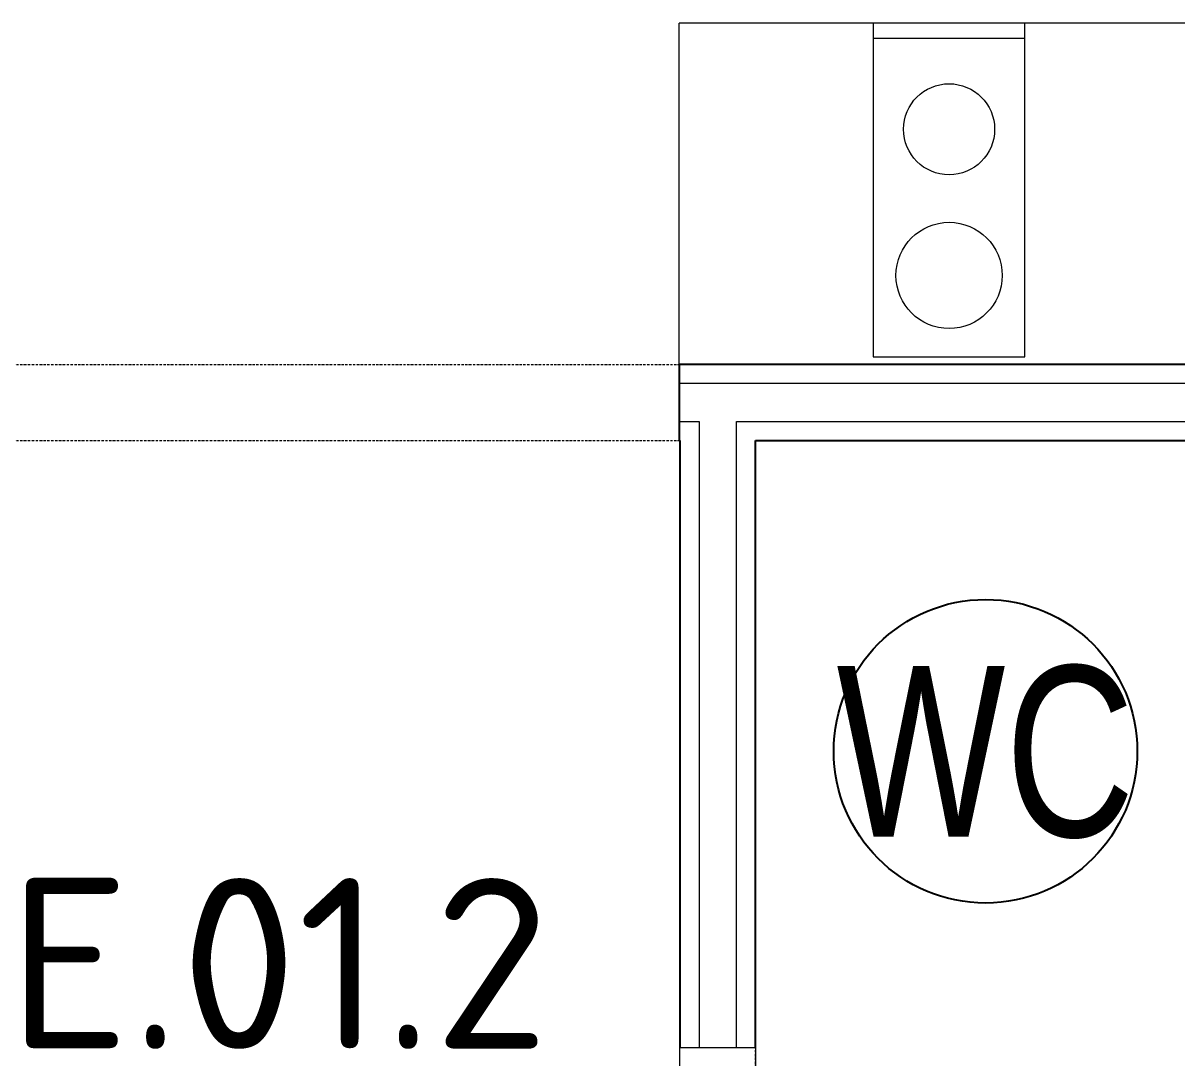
# Model space of a CAD drawing. Header units: millimetres. Extents: x 2377 to 264466, y -28213 to 61616.
# Drawn here: x 21302 to 22823, y 15546 to 16910 of the extents above; entities that cross this region are included whole.
import ezdxf
from ezdxf.enums import TextEntityAlignment as Align

# ---------------------------------------------------------------- set-up
doc = ezdxf.new("R2010")
doc.units = ezdxf.units.MM
doc.linetypes.add('Bodkočiarkovaná 3mm', pattern=[5, 3, -1, 0, -1])
doc.layers.get('0').update_dxf_attribs({"color": 8})
for name, color, linetype, lineweight in [('01_Plná_0_18mm_čierna', 8, 'Continuous', 9), ('Common Edges', 8, 'Continuous', 20), ('Doors', 8, 'Continuous', 20), ('Dvere - nad rovinou rezu', 8, 'Bodkočiarkovaná 3mm', 9), ('Frame_Mullion', 8, 'Continuous', 20), ('Nad rovinou rezu', 8, 'Bodkočiarkovaná 3mm', 9), ('Plan Swing', 8, 'Continuous', 9), ('Plumbing Fixtures', 8, 'Continuous', 9), ('Room Tags', 8, 'Continuous', 9), ('Walls', 8, 'Continuous', 25)]:
    doc.layers.add(name, color=color, linetype=linetype, lineweight=lineweight)
doc.layers.add('ZTI_T_ZARPR', color=4, linetype='Continuous')
doc.styles.add('HRUBE', font='arial.ttf', dxfattribs={"width": 0.75})
doc.styles.add('ISOCPEUR_6', font='isocpeur.ttf', dxfattribs={"height": 225})

# ---------------------------------------------------------------- blocks, each defined once
blk = doc.blocks.new('Dvere 1-kridlové obložkové plné - 600x1970-4661098-2NP _PRAC_')
at = {"layer": 'Dvere - nad rovinou rezu'}
for p, q in [((-350, 50), (350, 50)), ((-350, -50), (350, -50))]:
    blk.add_line(p, q, dxfattribs=at)
at = {"layer": 'Frame_Mullion'}
for p, q in [((-350, 50), (-300, 50)), ((-350, -50), (-350, 50)), ((-300, 50), (-300, -50)), ((300, 50), (350, 50)), ((300, -50), (300, 50)), ((350, 50), (350, -50)), ((-300, -50), (-350, -50)), ((350, -50), (300, -50))]:
    blk.add_line(p, q, dxfattribs=at)
at = {"layer": 'Plan Swing'}
blk.add_line((300, -50), (300, -650), dxfattribs=at)
blk.add_arc((300, -50), 600, 180, 270, dxfattribs=at)
blk = doc.blocks.new('CS_Otvor v stene hranatý - CS_Otvor v stene hranatý-4708137-2NP _PRAC_')
at = {"layer": 'Nad rovinou rezu'}
for p, q in [((-475, 50), (475, 50)), ((-475, -50), (475, -50))]:
    blk.add_line(p, q, dxfattribs=at)
blk = doc.blocks.new('CS_Umyvadlo - CS_Umyvadlo-4867288-2NP _PRAC_')
at = {"layer": 'Plumbing Fixtures'}
for p, q in [((100, -150), (0, -150)), ((700, -150), (100, -150)), ((100, -150), (100, -600)), ((800, -150), (700, -150)), ((700, -600), (700, -150)), ((115, -500), (115, -164.5)), ((115, -164.5), (685, -164.5)), ((685, -164.5), (685, -500)), ((685, -500), (115, -500))]:
    blk.add_line(p, q, dxfattribs=at)
for start, end in [(0, 180), (180, 360)]:
    blk.add_arc((400, -450), 20, start, end, dxfattribs=at)
blk = doc.blocks.new('2NP podklad')
at = {"layer": '01_Plná_0_18mm_čierna', "color": 252}
for p, q in [((22767.7, 16909.7), (22167, 16909.7)), ((22167, 16459.7), (22167, 16909.7)), ((22422.7, 16909.7), (22422.7, 16469.7)), ((22622.7, 16909.7), (22422.7, 16909.7)), ((22622.7, 16469.7), (22622.7, 16909.7)), ((22422.7, 16889.7), (22622.7, 16889.7)), ((22422.7, 16469.7), (22622.7, 16469.7))]:
    blk.add_line(p, q, dxfattribs=at)
for centre, radius in [((22522.7, 16769.7), 60), ((22522.7, 16577.1), 70)]:
    blk.add_circle(centre, radius, dxfattribs=at)
at = {"layer": 'Common Edges', "color": 252}
for p, q in [((25117.7, 16434.7), (22167, 16434.7)), ((22167, 16384.7), (22193.4, 16384.7)), ((22193.4, 16384.7), (22193.4, 15559.7)), ((22242.7, 16384.7), (23592.7, 16384.7)), ((22242.7, 15559.7), (22242.7, 16384.7)), ((22168.4, 15559.7), (22168.4, 16359.7))]:
    blk.add_line(p, q, dxfattribs=at)
at = {"layer": 'Walls', "color": 252}
for p, q in [((22167, 16459.7), (22167, 16359.7)), ((25117.7, 16459.7), (22167, 16459.7)), ((22167, 16359.7), (22168.4, 16359.7)), ((22167.7, 16359.7), (22167.7, 15559.7)), ((22267.7, 15559.7), (22267.7, 16359.7)), ((22267.7, 16359.7), (23567.7, 16359.7))]:
    blk.add_line(p, q, dxfattribs=at)
at = {"layer": 'Doors', "color": 252}
blk.add_blockref('CS_Otvor v stene hranatý - CS_Otvor v stene hranatý-4708137-2NP _PRAC_', (21692, 16409.7), dxfattribs=at)
at = {"layer": 'Frame_Mullion', "color": 252, "rotation": 90}
blk.add_blockref('Dvere 1-kridlové obložkové plné - 600x1970-4661098-2NP _PRAC_', (22217.7, 15209.7), dxfattribs=at)
at = {"layer": 'Plumbing Fixtures', "color": 252}
blk.add_blockref('CS_Umyvadlo - CS_Umyvadlo-4867288-2NP _PRAC_', (22767.7, 17059.7), dxfattribs=at)
at = {"layer": 'Room Tags', "color": 252, "insert": (21282.1, 15782.9), "char_height": 225, "width": 847.785, "attachment_point": 1, "style": 'ISOCPEUR_6'}
blk.add_mtext('E.01.2', dxfattribs=at)

msp = doc.modelspace()

# ---------------------------------------------------------------- block references
at = {"color": 0}
msp.add_blockref('2NP podklad', (0, 0), dxfattribs=at)

# ---------------------------------------------------------------- next in the draw order: linework, layer by layer
at = {"layer": 'ZTI_T_ZARPR', "color": 4, "linetype": 'Continuous'}
msp.add_circle((22570.7, 15950), 200, dxfattribs=at)

# ---------------------------------------------------------------- next in the draw order: texts
at = {"layer": 'ZTI_T_ZARPR', "color": 4, "linetype": 'Continuous', "style": 'HRUBE', "width": 0.75}
msp.add_text('WC', height=225, dxfattribs=at).set_placement((22570.7, 15950), align=Align.MIDDLE_CENTER)

doc.saveas('drawing.dxf')
